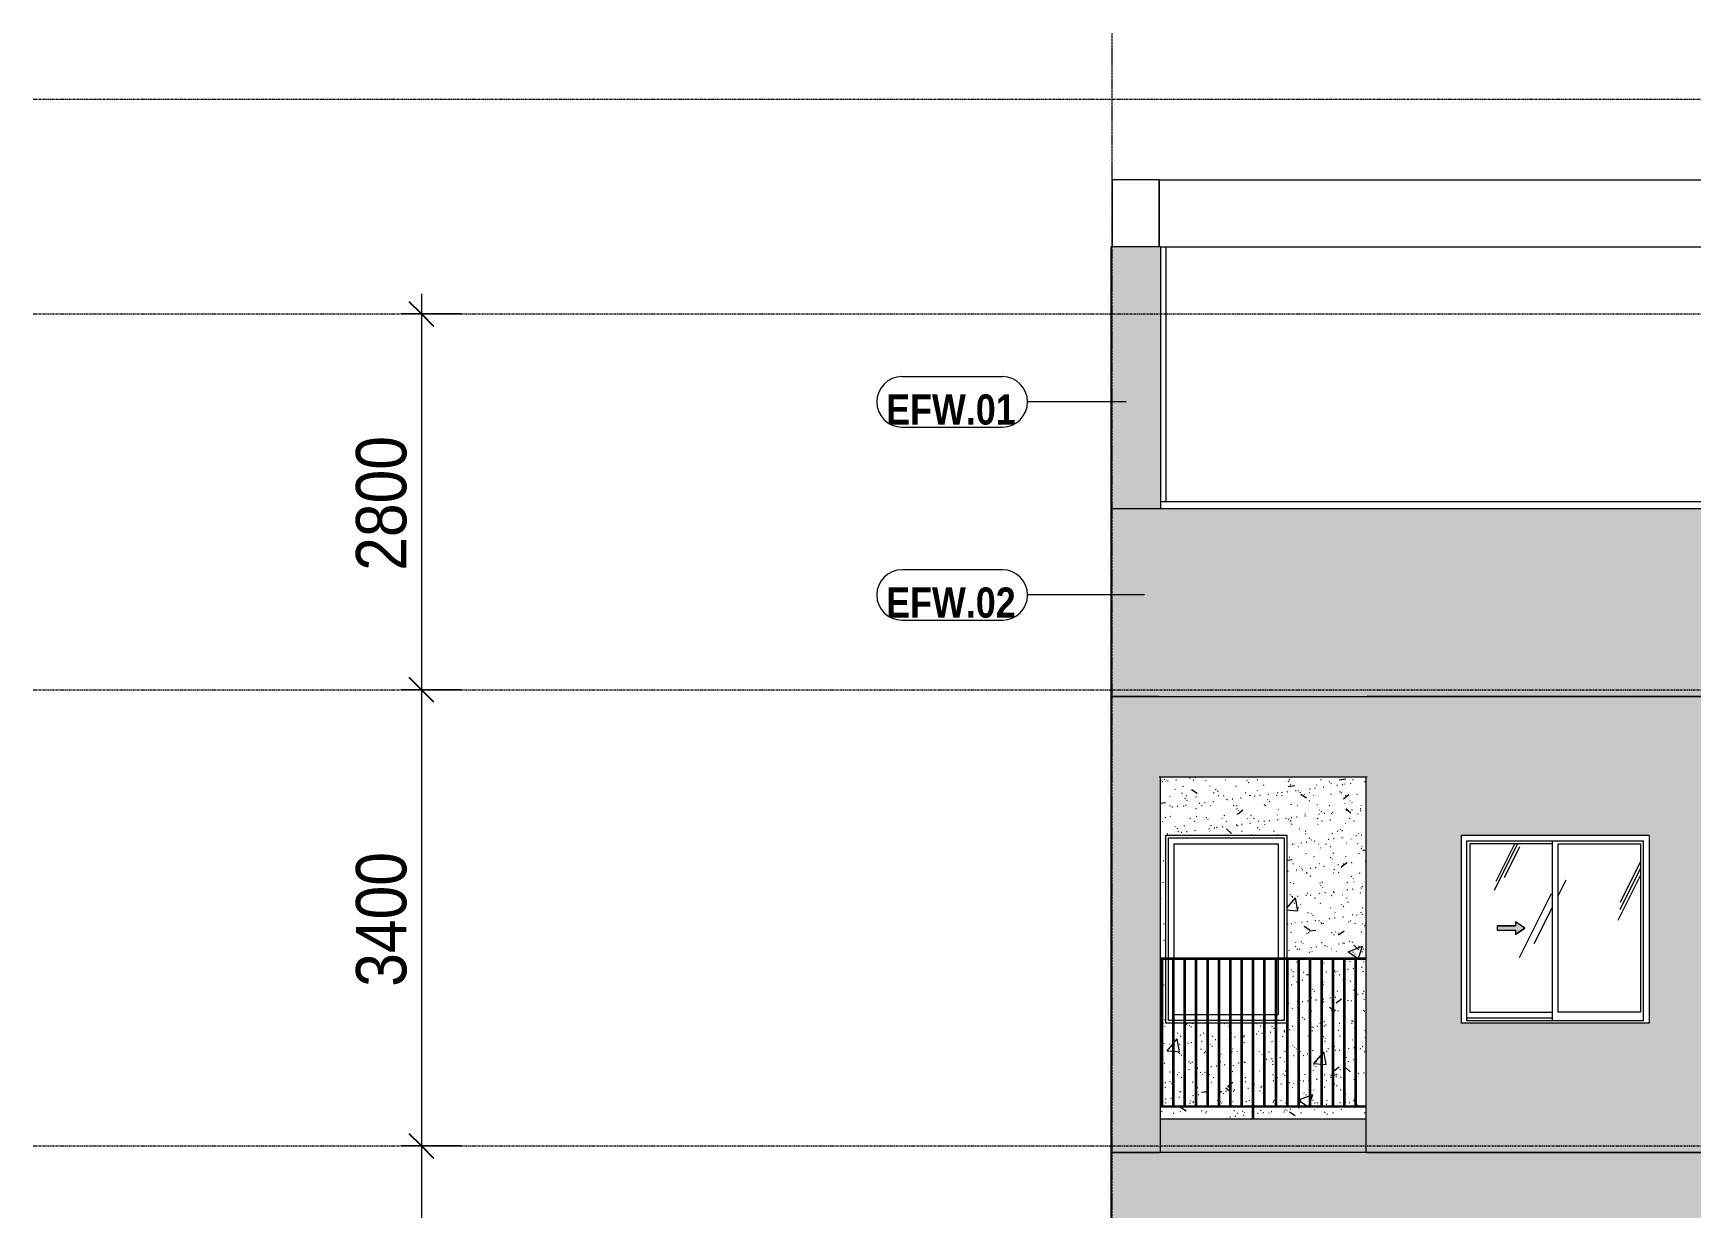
# Model space of a CAD drawing. Header units: millimetres. Extents: x 9199 to 175431, y -4466 to 35300.
# Drawn here: x 9199 to 21548, y 25539 to 34292 of the extents above; entities that cross this region are included whole.
import ezdxf

# ---------------------------------------------------------------- set-up
doc = ezdxf.new("R2010")
doc.units = ezdxf.units.MM
for name, pattern in [('1 NÉT CALL OUT', [6, 3, -3]), ('Centre', [31.75, 6.35, -4.7625, 15.875, -4.7625]), ('Grid Line', [22.225, 12.7, -3.175, 3.175, -3.175])]:
    doc.linetypes.add(name, pattern=pattern)
for name, color, linetype, lineweight in [('0-1', 7, 'Continuous', 5), ('A-ANNO-DIMS', 211, 'Continuous', 9), ('A-ANNO-DIMS-150', 211, 'Continuous', 9), ('A-DETL-GENF', 92, 'Continuous', 9), ('A-DETL-GENF-1', 92, '1 NÉT CALL OUT', 9), ('A-FLOR-HRAL-1', 253, 'Continuous', 9), ('A-FLOR-LEVL-2', 51, 'Centre', 9), ('A-GLAZ', 151, 'Continuous', 9), ('A-GLAZ-1', 253, 'Continuous', 9), ('A-GLAZ-2', 7, 'Continuous', 9), ('A-GLAZ-3', 7, '1 NÉT CALL OUT', 9), ('A-WALL', 113, 'Continuous', 9), ('A-WALL-IDEN', 211, 'Continuous', 9), ('A-WALL-PATT', 111, 'Continuous', 9), ('A-WALL-PATT-1', 9, 'Continuous', 9), ('A-WALL-PATT-2', 111, 'Continuous', 5), ('I-WALL', 2, 'Continuous', 9), ('I-WALL-1', 7, 'Continuous', 9), ('S-BEAM-1', 7, 'Continuous', 9), ('S-COLS-1', 7, 'Continuous', 9), ('S-GRID-1', 1, 'Grid Line', 9)]:
    doc.layers.add(name, color=color, linetype=linetype, lineweight=lineweight)
doc.styles.add('Arial_B', font='arialbd.ttf', dxfattribs={"width": 0.85, "height": 225})
doc.styles.add('UTM Avo', font='', dxfattribs={"width": 0.9, "height": 375})
doc.styles.get('UTM Avo').set_extended_font_data('UTM Avo')
doc.dimstyles.new('1_Dim_chi_tiet_2_5', dxfattribs={"dimscale": 304.8, "dimtxt": 374.737856, "dimasz": 0.590551, "dimexe": 0.492126, "dimexo": 0.0625, "dimgap": 0.049213, "dimtad": 1, "dimdec": 0, "dimrnd": 5, "dimzin": 0, "dimdsep": 46, "dimtxsty": 'UTM Avo', "dimblk1": 'OBLIQUE', "dimblk2": 'OBLIQUE', "dimsah": 1, "dimcen": 0.09, "dimdle": 0.492126, "dimazin": 0, "dimtfac": 1, "dimtdec": 4, "dimtix": 1, "dimtmove": 0, "dimatfit": 3, "dimfxl": 0.984252, "dimfxlon": 1, "dimtvp": 1, "dimtolj": 1, "dimtzin": 0, "dimarcsym": 2})
pattern_1 = [(63.435, (53179.2, 1304.34), (-0.001, 1524.001), [532.463, -2875.304]), (63.435, (51655.2, 1304.34), (-0.001, 1524.001), [532.463, -2875.304]), (63.435, (53908.74, 1598.8), (-0.001, 1524.001), [532.463, -2875.304]), (63.435, (52384.74, 1598.8), (-0.001, 1524.001), [532.463, -2875.304]), (63.435, (53798.3, 1494.84), (-0.001, 1524.001), [532.463, -2875.304]), (63.435, (52274.3, 1494.84), (-0.001, 1524.001), [532.463, -2875.304]), (63.435, (53685.8, 2090.1), (-0.001, 1524.001), [258.8, -3148.965]), (63.435, (52161.8, 2090.1), (-0.001, 1524.001), [258.8, -3148.965]), (63.435, (53612.15, 1997.95), (-0.001, 1524.001), [532.463, -2875.304]), (63.435, (52088.15, 1997.95), (-0.001, 1524.001), [532.463, -2875.304]), (63.435, (53625.14, 2064.1), (-0.001, 1524.001), [532.463, -2875.304]), (63.435, (52101.14, 2064.1), (-0.001, 1524.001), [532.463, -2875.304]), (63.435, (53010.3, 1773.94), (-0.001, 1524.001), [532.463, -2875.304]), (63.435, (51486.3, 1773.94), (-0.001, 1524.001), [532.463, -2875.304]), (63.435, (53023.3, 1851.9), (-0.001, 1524.001), [532.463, -2875.304]), (63.435, (51499.3, 1851.9), (-0.001, 1524.001), [532.463, -2875.304]), (63.435, (53026.8, 1908.1), (-0.001, 1524.001), [532.463, -2875.304]), (63.435, (51502.8, 1908.1), (-0.001, 1524.001), [532.463, -2875.304])]

# ---------------------------------------------------------------- blocks, each defined once
blk = doc.blocks.new('NCV_TKTC_KET CAU_rvt-1-TKCS_MẶT ĐỨNG HƯỚNG ĐÔNG')
at = {"layer": 'S-BEAM-1'}
for p, q in [((17587, 33200), (25340, 33200)), ((17587, 33200), (17587, 32700)), ((17597, 32700), (25330, 32700))]:
    blk.add_line(p, q, dxfattribs=at)
at = {"layer": 'S-COLS-1'}
for p, q in [((17237, 33200), (17237, 32700)), ((17587, 33200), (17237, 33200)), ((17587, 32700), (17587, 33200)), ((17637, 32700), (17637, 30800))]:
    blk.add_line(p, q, dxfattribs=at)
blk = doc.blocks.new('M_Fixed - 900 x 1400-901190-TKCS_MẶT ĐỨNG HƯỚNG ĐÔNG')
at = {"layer": 'A-GLAZ-2'}
for p, q in [((25856, 7000), (25856, 7896)), ((25856, 7896), (26718, 7896)), ((25900, 7000), (25900, 7852)), ((25900, 7852), (26674, 7852)), ((26674, 7852), (26674, 7000)), ((26718, 7896), (26718, 7000)), ((25856, 6534), (25856, 6990)), ((25900, 6578), (25900, 6990)), ((26674, 6990), (26674, 6578)), ((26718, 6990), (26718, 6534)), ((25973, 6578), (25900, 6578)), ((26058, 6578), (25983, 6578)), ((26143, 6578), (26068, 6578)), ((26228, 6578), (26153, 6578)), ((26313, 6578), (26238, 6578)), ((26398, 6578), (26323, 6578)), ((26483, 6578), (26408, 6578)), ((26568, 6578), (26493, 6578)), ((26653, 6578), (26578, 6578)), ((26674, 6578), (26663, 6578)), ((25888, 6534), (25856, 6534)), ((25973, 6534), (25898, 6534)), ((26058, 6534), (25983, 6534)), ((26143, 6534), (26068, 6534)), ((26228, 6534), (26153, 6534)), ((26313, 6534), (26238, 6534)), ((26398, 6534), (26323, 6534)), ((26483, 6534), (26408, 6534)), ((26568, 6534), (26493, 6534)), ((26653, 6534), (26578, 6534)), ((26718, 6534), (26663, 6534))]:
    blk.add_line(p, q, dxfattribs=at)
blk = doc.blocks.new('Railing - 10mm-901206-TKCS_MẶT ĐỨNG HƯỚNG ĐÔNG')
at = {"layer": 'A-FLOR-HRAL-1'}
for p, q in [((51816, 5900), (51816, 6990)), ((51826, 5900), (51826, 6990))]:
    blk.add_line(p, q, dxfattribs=at)
blk = doc.blocks.new('Railing - 50 x 10mm-901224-TKCS_MẶT ĐỨNG HƯỚNG ĐÔNG')
at = {"layer": 'A-FLOR-HRAL-1'}
for p, q in [((52581, 6990), (52591, 6990)), ((52581, 5800), (52581, 6990)), ((52591, 5800), (52591, 6990))]:
    blk.add_line(p, q, dxfattribs=at)
blk = doc.blocks.new('Railing - Railing-884738-TKCS_MẶT ĐỨNG HƯỚNG ĐÔNG')
at = {"layer": 'A-FLOR-HRAL-1'}
for p, q in [((17597, 5900), (19127, 5900)), ((19127, 5890), (17597, 5890))]:
    blk.add_line(p, q, dxfattribs=at)
at = {"extrusion": (0, 0, -1), "zscale": -1}
for name, p in [('Railing - 10mm-901206-TKCS_MẶT ĐỨNG HƯỚNG ĐÔNG', (-69430, 0)), ('Railing - 10mm-901206-TKCS_MẶT ĐỨNG HƯỚNG ĐÔNG', (-69515, 0)), ('Railing - 10mm-901206-TKCS_MẶT ĐỨNG HƯỚNG ĐÔNG', (-69600, 0)), ('Railing - 10mm-901206-TKCS_MẶT ĐỨNG HƯỚNG ĐÔNG', (-69685, 0)), ('Railing - 10mm-901206-TKCS_MẶT ĐỨNG HƯỚNG ĐÔNG', (-69770, 0)), ('Railing - 10mm-901206-TKCS_MẶT ĐỨNG HƯỚNG ĐÔNG', (-69855, 0)), ('Railing - 10mm-901206-TKCS_MẶT ĐỨNG HƯỚNG ĐÔNG', (-69940, 0)), ('Railing - 10mm-901206-TKCS_MẶT ĐỨNG HƯỚNG ĐÔNG', (-70024, 0)), ('Railing - 50 x 10mm-901224-TKCS_MẶT ĐỨNG HƯỚNG ĐÔNG', (-70874, 0)), ('Railing - 10mm-901206-TKCS_MẶT ĐỨNG HƯỚNG ĐÔNG', (-70194, 0)), ('Railing - 10mm-901206-TKCS_MẶT ĐỨNG HƯỚNG ĐÔNG', (-70279, 0)), ('Railing - 10mm-901206-TKCS_MẶT ĐỨNG HƯỚNG ĐÔNG', (-70364, 0)), ('Railing - 10mm-901206-TKCS_MẶT ĐỨNG HƯỚNG ĐÔNG', (-70449, 0)), ('Railing - 10mm-901206-TKCS_MẶT ĐỨNG HƯỚNG ĐÔNG', (-70534, 0)), ('Railing - 10mm-901206-TKCS_MẶT ĐỨNG HƯỚNG ĐÔNG', (-70619, 0)), ('Railing - 10mm-901206-TKCS_MẶT ĐỨNG HƯỚNG ĐÔNG', (-70704, 0)), ('Railing - 10mm-901206-TKCS_MẶT ĐỨNG HƯỚNG ĐÔNG', (-70789, 0)), ('Railing - 10mm-901206-TKCS_MẶT ĐỨNG HƯỚNG ĐÔNG', (-70874, 0))]:
    blk.add_blockref(name, p, dxfattribs=at)
blk = doc.blocks.new('Top Rail Type - Top Rail_Internal_-884739-TKCS_MẶT ĐỨNG HƯỚNG ĐÔNG')
at = {"layer": 'A-FLOR-HRAL-1'}
for p, q in [((19127, 7000), (17597, 7000)), ((19127, 6990), (17597, 6990))]:
    blk.add_line(p, q, dxfattribs=at)
blk = doc.blocks.new('NCV_TKTC_TANG 6 - 8_rvt-2-TKCS_MẶT ĐỨNG HƯỚNG ĐÔNG')
at = {"layer": 'A-WALL-PATT-1'}
h = blk.add_hatch(dxfattribs=at)
h.set_pattern_fill('FP_2', color=256, style=0, pattern_type=2)
h.set_pattern_definition([(50, (51388.9, 1200), (1093.104, -95.634), [114.3, -1257.3]), (355, (51388.9, 1200), (-211.457, 1146.34), [91.44, -1005.84]), (100.451, (51480, 1192), (881.656, 1050.7), [97.14, -1068.54]), (46.184, (51389, 1504.8), (1626.475, -252.257), [171.45, -1885.95]), (96.636, (51524.5, 1483.8), (1424.416, 1484.565), [145.71, -1602.81]), (351.184, (51389, 1504.8), (1424.43, 1484.55), [137.16, -1508.76]), (21, (51541.3, 1428.6), (909.686, -613.591), [114.3, -1257.3]), (326, (51541.3, 1428.6), (370.812, 1105.13), [91.44, -1005.84]), (71.451, (51617.1, 1377.5), (1280.503, 491.528), [97.14, -1068.54]), (37.5, (51388.93, 1200), (18.5313, 507.3303), [50.292, -943.356, 50.292, -970.788, -1009.65]), (37.5, (51388.93, 1200), (18.5313, 507.3303), [-2014.728, 50.292, -959.358]), (7.5, (51388.93, 1200), (400.918, 601.0836), [50.292, -531.876, 50.292, -920.496, -384.81]), (7.5, (51388.93, 1200), (400.918, 601.0836), [-1552.956, 50.292, -334.518]), (327.5, (51049.1, 1200), (813.545, -34.3737), [50.292, -330.708, 50.292, -1138.428, -1577.34]), (327.5, (51049.1, 1200), (813.545, -34.3737), [-1569.72, 50.292, -1527.048]), (317.5, (50896.7, 1200), (888.775, 152.56), [50.292, -445.008, 50.292, -739.14, -1120.14]), (317.5, (50896.7, 1200), (888.775, 152.56), [-1284.732, 50.292, -1069.848])])
h.paths.add_polyline_path([(18283, 26200), (18283, 26290), (17597, 26290), (17597, 26200), (17760, 26200)])
h.paths.add_polyline_path([(19025, 26200), (19127, 26200), (19127, 26290), (18293, 26290), (18293, 26200), (18326, 26200)])
h.paths.add_polyline_path([(17783, 26300), (17858, 26300), (17858, 26915), (17783, 26915), (17783, 26542)])
h.paths.add_polyline_path([(17869, 26300), (17943, 26300), (17943, 26915), (17868, 26915), (17868, 26300)])
h.paths.add_polyline_path([(18973, 26300), (19047, 26300), (19047, 27390), (18973, 27390), (18973, 26542)])
h.paths.add_polyline_path([(18956, 26300), (18963, 26300), (18963, 27390), (18888, 27390), (18888, 26300)])
h.paths.add_polyline_path([(18878, 26300), (18878, 27390), (18803, 27390), (18803, 26300)])
h.paths.add_polyline_path([(18793, 26300), (18793, 27390), (18718, 27390), (18718, 26300)])
h.paths.add_polyline_path([(18708, 26300), (18708, 27390), (18633, 27390), (18633, 26300)])
h.paths.add_polyline_path([(17773, 26300), (17773, 26915), (17698, 26915), (17698, 26300)])
h.paths.add_polyline_path([(18623, 26300), (18623, 27390), (18548, 27390), (18548, 26300)])
h.paths.add_polyline_path([(18538, 26300), (18537, 26915), (18463, 26915), (18463, 26300)])
h.paths.add_polyline_path([(18453, 26300), (18453, 26915), (18378, 26915), (18378, 26300)])
h.paths.add_polyline_path([(18368, 26300), (18368, 26915), (18293, 26915), (18293, 26300), (18326, 26300)])
h.paths.add_polyline_path([(17597, 26300), (17603, 26300), (17603, 27390), (17597, 27390), (17597, 26486)])
h.paths.add_polyline_path([(18113, 26300), (18113, 26915), (18038, 26915), (18038, 26300)])
h.paths.add_polyline_path([(17613, 26300), (17688, 26300), (17688, 26915), (17637, 26915), (17637, 27390), (17613, 27390), (17613, 26401)])
h.paths.add_polyline_path([(18198, 26300), (18198, 26915), (18123, 26915), (18123, 26300)])
h.paths.add_polyline_path([(18283, 26300), (18283, 26915), (18208, 26915), (18208, 26300)])
h.paths.add_polyline_path([(18028, 26300), (18028, 26915), (17953, 26915), (17953, 26300)])
h.paths.add_polyline_path([(19057, 26300), (19127, 26300), (19127, 27390), (19057, 27390), (19057, 26317)])
h.paths.add_polyline_path([(18775, 27400), (19127, 27400), (19127, 28750), (17597, 28750), (17597, 27400), (17637, 27400), (17637, 28315), (18537, 28315), (18537, 27400)])
h = blk.add_hatch(dxfattribs=at)
h.set_pattern_fill('FP_3', color=256, style=0, pattern_type=2)
h.set_pattern_definition([(37.5, (51388.93, 1200), (-4.79953, 146.8239), [5.029, -110.795, 5.029, -124.511, -123.825]), (37.5, (51388.93, 1200), (-4.79953, 146.8239), [-245.364, 5.029, -118.796]), (7.5, (51388.93, 1200), (134.8574, 215.0472), [5.029, -57.455, 5.029, -99.365, -40.005]), (7.5, (51388.93, 1200), (134.8574, 215.0472), [-166.878, 5.029, -34.976]), (327.5, (51295.21, 1200), (237.29776, 0.4316), [5.029, -33.071, 5.029, -132.131, -179.07]), (327.5, (51295.21, 1200), (237.29776, 0.4316), [-175.26, 5.029, -174.041]), (317.5, (51295.2, 1200), (229.0671, 66.8792), [5.029, -14.021, 5.029, -84.887, -102.87]), (317.5, (51295.2, 1200), (229.0671, 66.8792), [-108.966, 5.029, -97.841])])
h.paths.add_polyline_path([(18283, 26200), (18283, 26290), (17597, 26290), (17597, 26200), (17760, 26200)])
h.paths.add_polyline_path([(19025, 26200), (19127, 26200), (19127, 26290), (18293, 26290), (18293, 26200), (18326, 26200)])
h.paths.add_polyline_path([(17783, 26300), (17858, 26300), (17858, 26915), (17783, 26915), (17783, 26542)])
h.paths.add_polyline_path([(17869, 26300), (17943, 26300), (17943, 26915), (17868, 26915), (17868, 26300)])
h.paths.add_polyline_path([(18973, 26300), (19047, 26300), (19047, 27390), (18973, 27390), (18973, 26542)])
h.paths.add_polyline_path([(18956, 26300), (18963, 26300), (18963, 27390), (18888, 27390), (18888, 26300)])
h.paths.add_polyline_path([(18878, 26300), (18878, 27390), (18803, 27390), (18803, 26300)])
h.paths.add_polyline_path([(18793, 26300), (18793, 27390), (18718, 27390), (18718, 26300)])
h.paths.add_polyline_path([(18708, 26300), (18708, 27390), (18633, 27390), (18633, 26300)])
h.paths.add_polyline_path([(17773, 26300), (17773, 26915), (17698, 26915), (17698, 26300)])
h.paths.add_polyline_path([(18623, 26300), (18623, 27390), (18548, 27390), (18548, 26300)])
h.paths.add_polyline_path([(18538, 26300), (18537, 26915), (18463, 26915), (18463, 26300)])
h.paths.add_polyline_path([(18453, 26300), (18453, 26915), (18378, 26915), (18378, 26300)])
h.paths.add_polyline_path([(18368, 26300), (18368, 26915), (18293, 26915), (18293, 26300), (18326, 26300)])
h.paths.add_polyline_path([(17597, 26300), (17603, 26300), (17603, 27390), (17597, 27390), (17597, 26486)])
h.paths.add_polyline_path([(18113, 26300), (18113, 26915), (18038, 26915), (18038, 26300)])
h.paths.add_polyline_path([(17613, 26300), (17688, 26300), (17688, 26915), (17637, 26915), (17637, 27390), (17613, 27390), (17613, 26401)])
h.paths.add_polyline_path([(18198, 26300), (18198, 26915), (18123, 26915), (18123, 26300)])
h.paths.add_polyline_path([(18283, 26300), (18283, 26915), (18208, 26915), (18208, 26300)])
h.paths.add_polyline_path([(18028, 26300), (18028, 26915), (17953, 26915), (17953, 26300)])
h.paths.add_polyline_path([(19057, 26300), (19127, 26300), (19127, 27390), (19057, 27390), (19057, 26317)])
h.paths.add_polyline_path([(18775, 27400), (19127, 27400), (19127, 28750), (17597, 28750), (17597, 27400), (17637, 27400), (17637, 28315), (18537, 28315), (18537, 27400)])
at = {"layer": 'I-WALL-1'}
for p, q in [((17637, 27400), (17637, 28315)), ((17637, 28315), (18537, 28315)), ((18537, 28315), (18537, 27400)), ((17637, 26915), (17637, 27390)), ((18537, 27390), (18537, 26915)), ((17688, 26915), (17637, 26915)), ((17773, 26915), (17698, 26915)), ((17858, 26915), (17783, 26915)), ((17943, 26915), (17868, 26915)), ((18028, 26915), (17953, 26915)), ((18113, 26915), (18038, 26915)), ((18198, 26915), (18123, 26915)), ((18283, 26915), (18208, 26915)), ((18368, 26915), (18293, 26915)), ((18453, 26915), (18378, 26915)), ((18537, 26915), (18463, 26915))]:
    blk.add_line(p, q, dxfattribs=at)
at = {"layer": 'A-FLOR-HRAL-1'}
for name in ['Top Rail Type - Top Rail_Internal_-884739-TKCS_MẶT ĐỨNG HƯỚNG ĐÔNG', 'Railing - Railing-884738-TKCS_MẶT ĐỨNG HƯỚNG ĐÔNG']:
    blk.add_blockref(name, (0, 20400), dxfattribs=at)
at = {"layer": 'A-GLAZ-1'}
blk.add_blockref('M_Fixed - 900 x 1400-901190-TKCS_MẶT ĐỨNG HƯỚNG ĐÔNG', (-8200, 20400), dxfattribs=at)
blk = doc.blocks.new('1_FAMILY RVT - W01-WxH 1400x1400xmm-V127-TKCS_MẶT ĐỨNG HƯỚNG ĐÔNG')
at = {"layer": 'A-DETL-GENF-1'}
blk.add_hatch(color=256, dxfattribs=at).paths.add_polyline_path([(20242, 27576), (20310, 27624), (20242, 27671), (20242, 27641), (20106, 27641), (20106, 27607), (20242, 27607)])
at = {"layer": 'A-GLAZ'}
h = blk.add_hatch(dxfattribs=at)
h.set_pattern_fill('FP_4', color=256, style=0, pattern_type=2)
h.set_pattern_definition(pattern_1)
h.paths.add_polyline_path([(20515, 26997), (20515, 28251), (19901, 28251), (19901, 26997)])
h.paths.add_polyline_path([(20242, 27576), (20242, 27607), (20106, 27607), (20106, 27641), (20242, 27641), (20242, 27671), (20309, 27624), (20285, 27607)])
h = blk.add_hatch(dxfattribs=at)
h.set_pattern_fill('FP_4', color=256, style=0, pattern_type=2)
h.set_pattern_definition(pattern_1)
h.paths.add_polyline_path([(21174, 26997), (21174, 28251), (20560, 28251), (20560, 26997)])
at = {"layer": 'A-DETL-GENF'}
for p, q in [((20242, 27671), (20242, 27641)), ((20310, 27624), (20242, 27671)), ((20310, 27624), (20242, 27671)), ((20242, 27671), (20242, 27641)), ((20106, 27641), (20106, 27607)), ((20106, 27641), (20242, 27641)), ((20242, 27641), (20106, 27641)), ((20106, 27641), (20106, 27607)), ((20106, 27607), (20242, 27607)), ((20106, 27607), (20242, 27607)), ((20310, 27624), (20242, 27576)), ((20242, 27576), (20310, 27624)), ((20242, 27607), (20242, 27576)), ((20242, 27607), (20242, 27576))]:
    blk.add_line(p, q, dxfattribs=at)
at = {"layer": 'A-GLAZ'}
for p, q in [((21237, 28314), (19837, 28314)), ((19837, 28314), (19837, 26914)), ((21237, 28314), (21237, 26914)), ((19878, 28273), (21196, 28273)), ((19878, 26933), (19878, 28273)), ((19901, 28251), (19901, 26997)), ((20515, 28251), (19901, 28251)), ((20515, 28273), (20515, 26933)), ((20560, 26997), (20560, 28251)), ((20560, 28251), (21174, 28251)), ((21174, 28251), (21174, 26997)), ((21196, 26933), (21196, 28273)), ((20515, 26953), (19878, 26953)), ((20515, 26953), (19878, 26953)), ((21196, 26933), (19878, 26933)), ((19901, 26997), (20515, 26997)), ((21174, 26997), (20560, 26997)), ((21237, 26914), (19837, 26914))]:
    blk.add_line(p, q, dxfattribs=at)
blk = doc.blocks.new('CTL_WALL TAG NO MARK - 10-2062273-TKCS_MẶT ĐỨNG HƯỚNG ĐÔNG')
at = {"layer": 'A-WALL-IDEN'}
for p, q in [((16419, 30293), (15671, 30293)), ((15671, 29918), (16419, 29918))]:
    blk.add_line(p, q, dxfattribs=at)
for centre, start, end in [((15671, 30106), 90, 270), ((16419, 30106), 270, 90)]:
    blk.add_arc(centre, 188, start, end, dxfattribs=at)
blk = doc.blocks.new('DIMBLOCK12-TKCS_MẶT ĐỨNG HƯỚNG ĐÔNG')
at = {"layer": 'A-ANNO-DIMS-150', "lineweight": 25}
for p, q in [((12091, 32200), (12001, 32290)), ((12091, 32200), (12181, 32110)), ((12091, 29400), (12001, 29490)), ((12091, 29400), (12181, 29310))]:
    blk.add_line(p, q, dxfattribs=at)
at = {"layer": 'A-ANNO-DIMS-150'}
for p, q in [((12091, 32350), (12091, 29400)), ((12391, 32200), (11941, 32200)), ((12091, 32200), (12391, 32200)), ((12391, 29400), (11941, 29400)), ((12091, 29400), (12391, 29400))]:
    blk.add_line(p, q, dxfattribs=at)
at = {"layer": 'A-ANNO-DIMS-150', "color": 0, "insert": (11604, 30286), "char_height": 375, "width": 1232.47, "attachment_point": 1, "rotation": 90, "line_spacing_factor": 1.110334, "style": 'UTM Avo'}
blk.add_mtext('2800', dxfattribs=at)
blk = doc.blocks.new('_Oblique')
at = {"color": 0, "linetype": 'ByBlock', "lineweight": -2}
blk.add_line((-0.5, -0.5), (0.5, 0.5), dxfattribs=at)
blk = doc.blocks.new('DIMBLOCK13-TKCS_MẶT ĐỨNG HƯỚNG ĐÔNG')
at = {"layer": 'A-ANNO-DIMS-150'}
for p, q in [((12391, 29400), (11941, 29400)), ((12091, 29400), (12091, 26000)), ((12091, 29400), (12391, 29400)), ((12391, 26000), (11941, 26000)), ((12091, 26000), (12391, 26000))]:
    blk.add_line(p, q, dxfattribs=at)
at = {"layer": 'A-ANNO-DIMS-150', "lineweight": 25}
for p, q in [((12091, 29400), (12001, 29490)), ((12091, 29400), (12181, 29310)), ((12091, 26000), (12001, 26090)), ((12091, 26000), (12181, 25910))]:
    blk.add_line(p, q, dxfattribs=at)
at = {"layer": 'A-ANNO-DIMS-150', "color": 0, "insert": (11604, 27186), "char_height": 375, "width": 1232.47, "attachment_point": 1, "rotation": 90, "line_spacing_factor": 1.110334, "style": 'UTM Avo'}
blk.add_mtext('3400', dxfattribs=at)
blk = doc.blocks.new('DIMBLOCK14-TKCS_MẶT ĐỨNG HƯỚNG ĐÔNG')
at = {"layer": 'A-ANNO-DIMS-150', "lineweight": 25}
for p, q in [((12091, 26000), (12001, 26090)), ((12091, 26000), (12181, 25910)), ((12091, 22600), (12001, 22690)), ((12091, 22600), (12181, 22510))]:
    blk.add_line(p, q, dxfattribs=at)
at = {"layer": 'A-ANNO-DIMS-150'}
for p, q in [((12391, 26000), (11941, 26000)), ((12091, 26000), (12091, 22600)), ((12091, 26000), (12391, 26000)), ((12391, 22600), (11941, 22600)), ((12091, 22600), (12391, 22600))]:
    blk.add_line(p, q, dxfattribs=at)
at = {"layer": 'A-ANNO-DIMS-150', "color": 0, "insert": (11604, 23786), "char_height": 375, "width": 1232.47, "attachment_point": 1, "rotation": 90, "line_spacing_factor": 1.110334, "style": 'UTM Avo'}
blk.add_mtext('3400', dxfattribs=at)

msp = doc.modelspace()

# ---------------------------------------------------------------- hatches: boundary and pattern name
at = {"layer": 'A-WALL-PATT'}
msp.add_hatch(color=256, dxfattribs=at).paths.add_polyline_path([(19126.9, 25950), (19126.9, 26200), (17596.9, 26200), (17596.9, 25950), (18326.3, 25950)])
at = {"layer": 'A-WALL-PATT-2'}
for points in [[(17586.9, 30750), (17586.9, 32700), (17226.9, 32700), (17226.9, 30750)], [(17596.9, 30750), (17596.9, 32700), (17586.9, 32700), (17586.9, 30750)], [(17226.9, 29350), (78236.9, 29350), (78236.9, 30750), (17226.9, 30750), (17226.9, 29787.7)], [(17268.2, 25950), (17596.9, 25950), (17596.9, 28750), (17586.9, 28750), (17586.9, 29350), (17226.9, 29350), (17226.9, 25950)], [(19136.9, 28750), (19136.9, 29350), (17586.9, 29350), (17586.9, 28750)], [(17268.2, 22550), (17596.9, 22550), (17596.9, 25350), (17586.9, 25350), (17586.9, 25950), (17226.9, 25950), (17226.9, 22550)], [(17586.9, 25350), (19136.9, 25350), (19136.9, 25950), (17586.9, 25950), (17586.9, 25459.6)]]:
    msp.add_hatch(color=256, dxfattribs=at).paths.add_polyline_path(points)
h = msp.add_hatch(color=256, dxfattribs=at)
h.paths.add_polyline_path([(19136.9, 25950), (22232.4, 25950), (22232.4, 29350), (19136.9, 29350), (19136.9, 28750), (19126.9, 28750), (19126.9, 25950)])
h.paths.add_polyline_path([(21237.4, 26914.4), (19837.4, 26914.4), (19837.4, 28314.4), (21237.4, 28314.4), (21237.4, 26933.5)])
h = msp.add_hatch(color=256, dxfattribs=at)
h.paths.add_polyline_path([(19136.9, 22550), (22232.4, 22550), (22232.4, 25950), (19136.9, 25950), (19136.9, 25350), (19126.9, 25350), (19126.9, 22550)])
h.paths.add_polyline_path([(19837.4, 23514.4), (19837.4, 24914.4), (21237.4, 24914.4), (21237.4, 23514.4), (19878.3, 23514.4)])

# ---------------------------------------------------------------- linework, layer by layer
at = {"layer": 'A-FLOR-LEVL-2'}
for p, q in [((9199.1, 33800), (84597.8, 33800)), ((9199.1, 32200), (84597.8, 32200)), ((9199.1, 29400), (84597.8, 29400)), ((9199.1, 26000), (84597.8, 26000))]:
    msp.add_line(p, q, dxfattribs=at)
at = {"layer": 'A-WALL'}
for p, q in [((17596.9, 32700), (17226.9, 32700)), ((17226.9, 32700), (17226.9, 30750)), ((17596.9, 32700), (17596.9, 30750)), ((25330.4, 30800), (17596.9, 30800)), ((17586.9, 29350), (17226.9, 29350)), ((17226.9, 29350), (17226.9, 4700)), ((25711.9, 29350), (19136.9, 29350)), ((17596.9, 25950), (17596.9, 28750)), ((19126.9, 28750), (19126.9, 25950)), ((17586.9, 25950), (17226.9, 25950)), ((17226.9, 25950), (17586.9, 25950)), ((25711.9, 25950), (19136.9, 25950)), ((19136.9, 25950), (25711.9, 25950))]:
    msp.add_line(p, q, dxfattribs=at)
at = {"layer": 'A-WALL-IDEN'}
for p, q in [((17342, 31544.3), (16606.6, 31544.3)), ((17478, 30107.1), (16606.6, 30105.6))]:
    msp.add_line(p, q, dxfattribs=at)
at = {"layer": 'I-WALL'}
for p, q in [((17226.9, 30750), (17226.9, 29350)), ((17226.9, 30750), (78646.9, 30750)), ((17226.9, 29350), (45161.9, 29350)), ((17586.9, 28750), (19136.9, 28750)), ((19126.9, 26200), (17596.9, 26200)), ((19136.9, 25950), (17586.9, 25950))]:
    msp.add_line(p, q, dxfattribs=at)
at = {"layer": 'S-GRID-1'}
for p, q in [((17236.9, 30542.5), (17236.9, 34292.5)), ((17236.9, 1454.4), (17236.9, 30542.5))]:
    msp.add_line(p, q, dxfattribs=at)

# ---------------------------------------------------------------- block references
at = {"layer": '0-1'}
for name in ['NCV_TKTC_KET CAU_rvt-1-TKCS_MẶT ĐỨNG HƯỚNG ĐÔNG', 'NCV_TKTC_TANG 6 - 8_rvt-2-TKCS_MẶT ĐỨNG HƯỚNG ĐÔNG']:
    msp.add_blockref(name, (0, 0), dxfattribs=at)
at = {"layer": 'A-GLAZ-3'}
msp.add_blockref('1_FAMILY RVT - W01-WxH 1400x1400xmm-V127-TKCS_MẶT ĐỨNG HƯỚNG ĐÔNG', (0, 0), dxfattribs=at)
at = {"layer": 'A-WALL-IDEN'}
for p in [(0, 1438.8), (0, 0)]:
    msp.add_blockref('CTL_WALL TAG NO MARK - 10-2062273-TKCS_MẶT ĐỨNG HƯỚNG ĐÔNG', p, dxfattribs=at)

# ---------------------------------------------------------------- texts
at = {"layer": 'A-WALL-IDEN', "char_height": 225, "width": 995.775, "attachment_point": 5, "line_spacing_factor": 0.936439, "style": 'Arial_B'}
for s, insert in [('\\pt6.37425,12.75075,19.125,25.49925,31.87575,38.25,44.62425,51.00075,57.375,63.74925,70.12575,76.5,82.87425,89.25075,95.625,101.99925,108.37575,114.75,121.12425,127.50075,133.875,140.24925,146.62575,153,159.37425,165.75075,172.125,178.49925,184.87575,191.25,197.62425,204.00075;EFW.01', (16035.9, 31486.3)), ('\\pt6.37425,12.75075,19.125,25.49925,31.87575,38.25,44.62425,51.00075,57.375,63.74925,70.12575,76.5,82.87425,89.25075,95.625,101.99925,108.37575,114.75,121.12425,127.50075,133.875,140.24925,146.62575,153,159.37425,165.75075,172.125,178.49925,184.87575,191.25,197.62425,204.00075;EFW.02', (16035.9, 30047.5))]:
    msp.add_mtext(s, dxfattribs=dict(at, insert=insert))

# ---------------------------------------------------------------- dimensions: what is measured, and where the dimension line sits
at = {"layer": 'A-ANNO-DIMS'}
for base, p1, p2, override, picture, middle in [((12090.7, 29400), (12390.7, 32200), (12390.7, 29400), {"dimpost": '<>', "dimfxl": 2800}, 'DIMBLOCK12-TKCS_MẶT ĐỨNG HƯỚNG ĐÔNG', (11881.6, 30800)), ((12090.7, 26000), (12390.7, 29400), (12390.7, 26000), {"dimpost": '<>', "dimfxl": 3400}, 'DIMBLOCK13-TKCS_MẶT ĐỨNG HƯỚNG ĐÔNG', (11881.6, 27700)), ((12090.7, 22600), (12390.7, 26000), (12390.7, 22600), {"dimpost": '<>', "dimfxl": 3400}, 'DIMBLOCK14-TKCS_MẶT ĐỨNG HƯỚNG ĐÔNG', (11881.6, 24300))]:
    dim = msp.add_linear_dim(base=base, p1=p1, p2=p2, angle=90, dimstyle='1_Dim_chi_tiet_2_5', override=override, dxfattribs=at)
    dim.commit()
    dim.dimension.update_dxf_attribs({"geometry": picture, "text_midpoint": middle})

doc.saveas('drawing.dxf')
